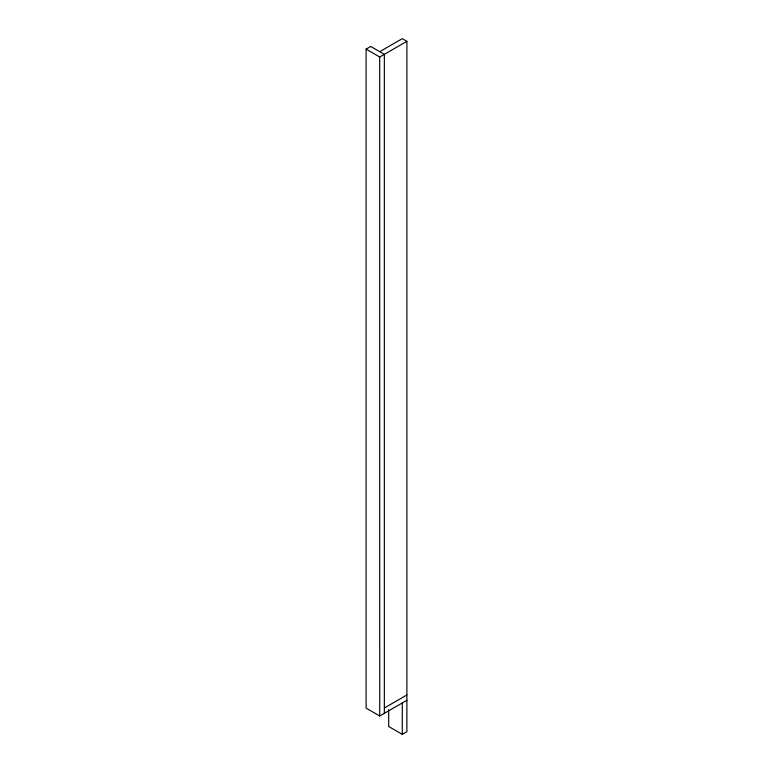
<?xml version="1.0" encoding="UTF-8"?>
<svg xmlns="http://www.w3.org/2000/svg" width="773" height="773" viewBox="0 0 773 773"><rect width="100%" height="100%" fill="white"/><g stroke="black" fill="none" stroke-linecap="round" stroke-linejoin="round"><path stroke-width="1.16" d="M406.898 700.299L379.727 715.991L366.102 708.126L366.102 49.143L370.721 46.467L384.345 54.342L384.345 713.324M379.727 51.675L402.279 38.65L406.898 41.317L406.898 731.683L402.279 734.35L388.693 726.504L388.693 709.604M366.102 49.143L379.727 57.009L406.898 41.317M384.345 707.991L406.898 694.966M402.279 702.966L402.279 734.35M379.688 56.98L379.727 715.991"/></g></svg>
